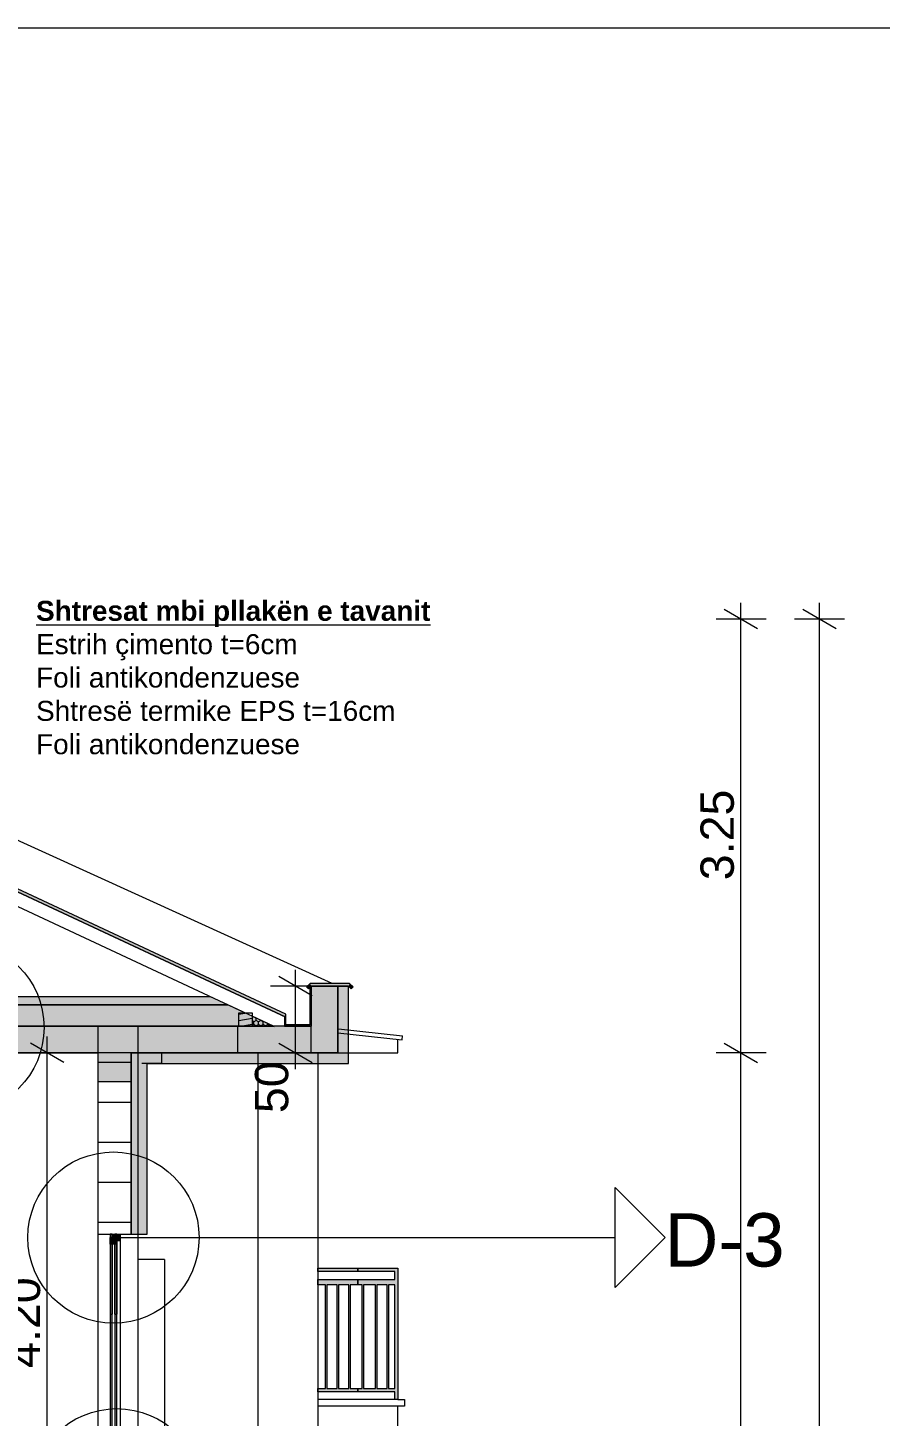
# Model space of a CAD drawing. Header units: feet. Extents: x 2814058 to 2855058, y -67651 to -38951.
# Drawn here: x 2839046 to 2845440, y -49363 to -38951 of the extents above; entities that cross this region are included whole.
import ezdxf

# ---------------------------------------------------------------- set-up
doc = ezdxf.new("R2010")
doc.units = ezdxf.units.FT
doc.header["$MEASUREMENT"] = 0
for name, color, linetype, lineweight in [('0_muret e jashtme_Pen_No__1', 7, 'Continuous', 0), ('2D Drafting - General_Pen_No__1', 7, 'Continuous', 0), ('Annotation - Text_Pen_No__1', 7, 'Continuous', 0), ('Annotation - Text_Pen_No__20', 1, 'Continuous', 0), ('Dimensioning - General_Pen_No__1', 7, 'Continuous', 0), ('Exterior walls_Pen_No__1', 7, 'Continuous', 0), ('Exterior walls_Pen_No__6', 5, 'Continuous', 0), ('Lines_Pen_No__1', 7, 'Continuous', 0), ('Lines_Pen_No__20', 1, 'Continuous', 0), ('Shell - Roof_Pen_No__1', 7, 'Continuous', 0), ('Shell - Roof_Pen_No__20', 1, 'Continuous', 0), ('Shell - Roof_Pen_No__21', 7, 'Continuous', 0), ('Structural - Bearing_Pen_No__1', 7, 'Continuous', 0)]:
    doc.layers.add(name, color=color, linetype=linetype, lineweight=lineweight)
for name, color, linetype, lineweight, true_color in [('0_muret e jashtme_Pen_No__14', 7, 'Continuous', 0, 0xbd8b17), ('Exterior walls_Pen_No__61', 7, 'Continuous', 0, 0x6a6a6a), ('Structural - Bearing_Pen_No__107', 7, 'Continuous', 0, 0xaaaaaa), ('Structural - Bearing_Pen_No__112', 7, 'Continuous', 0, 0xd5aaaa), ('Structural - Bearing_Pen_No__61', 7, 'Continuous', 0, 0x6a6a6a)]:
    doc.layers.add(name, color=color, linetype=linetype, lineweight=lineweight, true_color=true_color)
for name, color, linetype in [('Dimensioning - General', 7, 'Continuous'), ('Exterior walls', 7, 'Continuous'), ('Shell - Roof', 7, 'Continuous')]:
    doc.layers.add(name, color=color, linetype=linetype)
doc.styles.add('GENERATED_STYLE_1', font='arial.ttf')
doc.styles.add('GENERATED_STYLE_7', font='ARIALUNI.TTF')
doc.dimstyles.new('GENERATED_STYLE__1', dxfattribs={"dimtxt": 250, "dimasz": 190, "dimexe": 0.18, "dimexo": 3, "dimgap": 0.09, "dimtad": 1, "dimlfac": 0.001, "dimzin": 0, "dimdsep": 46, "dimtxsty": 'GENERATED_STYLE_1', "dimblk": 'ARROWHEAD_2', "dimblk1": 'ARROWHEAD_2', "dimblk2": 'ARROWHEAD_2', "dimcen": 0.09, "dimclrd": 7, "dimclre": 7, "dimclrt": 7, "dimadec": 0, "dimazin": 0, "dimtfac": 1, "dimtdec": 4, "dimtmove": 0, "dimatfit": 3, "dimfxl": 1, "dimtolj": 1, "dimtzin": 0, "dimarcsym": 0})
pattern_1 = [(90, (2247653.822, -76424.967), (-34.6410162, 0), [20, -40]), (90, (2247636.502, -76394.967), (-34.6410162, 0), [20, -40]), (150, (2247653.822, -76404.967), (17.320508, 30), [20, -40]), (150, (2247619.18, -76404.967), (17.320508, 30), [20, -40]), (210, (2247653.822, -76424.967), (-17.320508, 30), [20, -40]), (210, (2247619.18, -76424.967), (-17.320508, 30), [20, -40])]

# ---------------------------------------------------------------- blocks, each defined once
blk = doc.blocks.new('Wall_1', base_point=(2840972, -46367))
at = {"layer": 'Exterior walls_Pen_No__6', "linetype": 'Continuous', "lineweight": 0, "true_color": 0x97acff}
blk.add_hatch(color=161, dxfattribs=at).paths.add_polyline_path([(2840972, -46367), (2840972, -46438), (2840982, -46428), (2840982, -46367)])
at = {"layer": 'Exterior walls_Pen_No__6', "color": 5, "linetype": 'Continuous', "lineweight": 0, "flags": 128}
for points in [[(2840972, -46367), (2840972, -46438)], [(2840982, -46367), (2840972, -46367)], [(2840982, -46428), (2840982, -46367)]]:
    blk.add_lwpolyline(points, dxfattribs=at)
blk = doc.blocks.new('Wall_2', base_point=(2840972, -46438))
at = {"layer": 'Exterior walls_Pen_No__6', "linetype": 'Continuous', "lineweight": 0, "true_color": 0x97acff}
blk.add_hatch(color=161, dxfattribs=at).paths.add_polyline_path([(2840972, -46438), (2841172, -46438), (2841162, -46428), (2840982, -46428)])
at = {"layer": 'Exterior walls_Pen_No__6', "color": 5, "linetype": 'Continuous', "lineweight": 0, "flags": 128}
for points in [[(2841162, -46428), (2840982, -46428)], [(2840972, -46438), (2841172, -46438)]]:
    blk.add_lwpolyline(points, dxfattribs=at)
blk = doc.blocks.new('Wall_3', base_point=(2841172, -46438))
at = {"layer": 'Exterior walls_Pen_No__6', "linetype": 'Continuous', "lineweight": 0, "true_color": 0x97acff}
blk.add_hatch(color=161, dxfattribs=at).paths.add_polyline_path([(2841172, -46438), (2841172, -46138), (2841162, -46148), (2841162, -46428)])
at = {"layer": 'Exterior walls_Pen_No__6', "color": 5, "linetype": 'Continuous', "lineweight": 0, "flags": 128}
for points in [[(2841162, -46148), (2841162, -46428)], [(2841172, -46438), (2841172, -46138)]]:
    blk.add_lwpolyline(points, dxfattribs=at)
blk = doc.blocks.new('Wall_4', base_point=(2841172, -46138))
at = {"layer": 'Exterior walls_Pen_No__61', "linetype": 'Continuous', "lineweight": 0, "true_color": 0x6a6a6a}
blk.add_hatch(color=251, dxfattribs=at).paths.add_polyline_path([(2841172, -46138), (2841452, -46138), (2841460, -46118), (2841164, -46118)])
at = {"layer": 'Exterior walls_Pen_No__1', "color": 7, "linetype": 'Continuous', "lineweight": 0, "flags": 128}
for points in [[(2841460, -46118), (2841164, -46118)], [(2841172, -46138), (2841452, -46138)]]:
    blk.add_lwpolyline(points, dxfattribs=at)
blk = doc.blocks.new('Wall_5', base_point=(2841452, -46138))
at = {"layer": 'Exterior walls_Pen_No__61', "linetype": 'Continuous', "lineweight": 0, "true_color": 0x6a6a6a}
blk.add_hatch(color=251, dxfattribs=at).paths.add_polyline_path([(2841452, -46138), (2841472, -46158), (2841486, -46144), (2841460, -46118)])
at = {"layer": 'Exterior walls_Pen_No__1', "color": 7, "linetype": 'Continuous', "lineweight": 0, "flags": 128}
for points in [[(2841486, -46144), (2841460, -46118)], [(2841452, -46138), (2841472, -46158)], [(2841472, -46158), (2841486, -46144)]]:
    blk.add_lwpolyline(points, dxfattribs=at)
blk = doc.blocks.new('Wall_6', base_point=(2841172, -46138))
at = {"layer": 'Exterior walls_Pen_No__61', "linetype": 'Continuous', "lineweight": 0, "true_color": 0x6a6a6a}
blk.add_hatch(color=251, dxfattribs=at).paths.add_polyline_path([(2841164, -46118), (2841137, -46144), (2841152, -46158), (2841172, -46138)])
at = {"layer": 'Exterior walls_Pen_No__1', "color": 7, "linetype": 'Continuous', "lineweight": 0, "flags": 128}
for points in [[(2841164, -46118), (2841137, -46144)], [(2841137, -46144), (2841152, -46158)], [(2841152, -46158), (2841162, -46148)]]:
    blk.add_lwpolyline(points, dxfattribs=at)
blk = doc.blocks.new('*D18', base_point=(2247654, -76425))
at = {"layer": 'Dimensioning - General_Pen_No__1', "color": 7, "linetype": 'Continuous', "lineweight": 0, "transparency": 16777216}
for p, q in [((2839192, -46638), (2839192, -46516)), ((2839380, -46638), (2839005, -46638)), ((2839317, -46710), (2839067, -46566)), ((2839192, -50698), (2839192, -46638)), ((2839380, -50698), (2839005, -50698)), ((2839067, -50626), (2839317, -50770)), ((2839192, -50821), (2839192, -50698))]:
    blk.add_line(p, q, dxfattribs=at)
at = {"layer": 'Dimensioning - General_Pen_No__1', "color": 7, "lineweight": 0, "transparency": 16777216, "insert": (2839142, -49001), "char_height": 250, "attachment_point": 7, "rotation": 90, "style": 'GENERATED_STYLE_1'}
blk.add_mtext('\\A1;4.20', dxfattribs=at)
blk = doc.blocks.new('ARROWHEAD_2')
at = {"color": 0, "linetype": 'Continuous', "lineweight": 0}
for p, q in [((-0.378, -0.655), (0.378, 0.655)), ((0, 0), (-1, 0))]:
    blk.add_line(p, q, dxfattribs=at)
blk = doc.blocks.new('*D33', base_point=(2247654, -76425))
at = {"layer": 'Dimensioning - General_Pen_No__1', "color": 7, "linetype": 'Continuous', "lineweight": 0, "transparency": 16777216}
for p, q in [((2844583, -46638), (2844208, -46638)), ((2844270, -46566), (2844520, -46710)), ((2844395, -62044), (2844395, -46638)), ((2844583, -62044), (2844208, -62044)), ((2844270, -61972), (2844520, -62116)), ((2844395, -62166), (2844395, -62044))]:
    blk.add_line(p, q, dxfattribs=at)
at = {"layer": 'Dimensioning - General_Pen_No__1', "color": 7, "lineweight": 0, "transparency": 16777216, "insert": (2844345, -54768), "char_height": 250, "attachment_point": 7, "rotation": 90, "style": 'GENERATED_STYLE_1'}
blk.add_mtext('\\A1;15.40', dxfattribs=at)
blk = doc.blocks.new('*D34', base_point=(2247654, -76425))
at = {"layer": 'Dimensioning - General_Pen_No__1', "color": 7, "linetype": 'Continuous', "lineweight": 0, "transparency": 16777216}
for p, q in [((2844395, -43385), (2844395, -43263)), ((2844583, -43385), (2844208, -43385)), ((2844520, -43458), (2844270, -43313)), ((2844395, -46638), (2844395, -43385)), ((2844583, -46638), (2844208, -46638)), ((2844270, -46566), (2844520, -46710))]:
    blk.add_line(p, q, dxfattribs=at)
at = {"layer": 'Dimensioning - General_Pen_No__1', "color": 7, "lineweight": 0, "transparency": 16777216, "insert": (2844345, -45344), "char_height": 250, "attachment_point": 7, "rotation": 90, "style": 'GENERATED_STYLE_1'}
blk.add_mtext('\\A1;3.25', dxfattribs=at)
blk = doc.blocks.new('*D35', base_point=(2247654, -76425))
at = {"layer": 'Dimensioning - General_Pen_No__1', "color": 7, "linetype": 'Continuous', "lineweight": 0, "transparency": 16777216}
for p, q in [((2844984, -43385), (2844984, -43263)), ((2845171, -43385), (2844796, -43385)), ((2845109, -43458), (2844859, -43313)), ((2844984, -62044), (2844984, -43385)), ((2845171, -62044), (2844796, -62044)), ((2844859, -61972), (2845109, -62116)), ((2844984, -62166), (2844984, -62044))]:
    blk.add_line(p, q, dxfattribs=at)
at = {"layer": 'Dimensioning - General_Pen_No__1', "color": 7, "lineweight": 0, "transparency": 16777216, "insert": (2844934, -53142), "char_height": 250, "attachment_point": 7, "rotation": 90, "style": 'GENERATED_STYLE_1'}
blk.add_mtext('\\A1;18.70', dxfattribs=at)
blk = doc.blocks.new('*D40', base_point=(2247654, -76425))
at = {"layer": 'Dimensioning - General_Pen_No__1', "color": 7, "linetype": 'Continuous', "lineweight": 0, "transparency": 16777216}
for p, q in [((2841053, -46138), (2841053, -46016)), ((2841178, -46210), (2840928, -46066)), ((2841241, -46138), (2840866, -46138)), ((2841053, -46638), (2841053, -46138)), ((2841241, -46638), (2840866, -46638)), ((2840928, -46566), (2841178, -46710)), ((2841053, -46760), (2841053, -46638))]:
    blk.add_line(p, q, dxfattribs=at)
at = {"layer": 'Dimensioning - General_Pen_No__1', "color": 7, "lineweight": 0, "transparency": 16777216, "insert": (2841003, -47090), "char_height": 250, "attachment_point": 7, "rotation": 90, "style": 'GENERATED_STYLE_1'}
blk.add_mtext('\\A1;50', dxfattribs=at)
blk = doc.blocks.new('Line_2', base_point=(2839689, -48023))
at = {"layer": 'Shell - Roof_Pen_No__20', "color": 1, "linetype": 'Continuous', "lineweight": 0}
for p, q in [((2843828, -48023), (2843453, -47648)), ((2843453, -48398), (2843453, -47648)), ((2839689, -48023), (2843453, -48023)), ((2843828, -48023), (2843453, -48398))]:
    blk.add_line(p, q, dxfattribs=at)

msp = doc.modelspace()

# ---------------------------------------------------------------- hatches: boundary and pattern name
at = {"layer": '0_muret e jashtme_Pen_No__14', "linetype": 'Continuous', "lineweight": 0, "true_color": 0xbd8b17}
h = msp.add_hatch(dxfattribs=at)
h.set_pattern_fill('STYROFOAM_SM_INSULATION', color=42, style=0, pattern_type=2)
h.set_pattern_definition(pattern_1)
h.paths.add_polyline_path([(2841452.108, -46137.946), (2841372.108, -46137.946), (2841372.108, -46637.946), (2839822.108, -46637.946), (2839822.108, -47998.264), (2839942.108, -47998.264), (2839942.108, -46717.946), (2841452.108, -46717.946)])
h = msp.add_hatch(dxfattribs=at)
h.set_pattern_fill('STYROFOAM_SM_INSULATION', color=42, style=0, pattern_type=2)
h.set_pattern_definition(pattern_1)
h.paths.add_polyline_path([(2829755.716, -46437.946), (2840888.5, -46437.946), (2840545.874, -46277.946), (2830098.342, -46277.946)])
h = msp.add_hatch(dxfattribs=at)
h.set_pattern_fill('STYROFOAM_SM_INSULATION', color=42, style=0, pattern_type=2)
h.set_pattern_definition(pattern_1)
h.paths.add_polyline_path([(2840728.694, -46437.946), (2840888.5, -46437.946), (2840728.694, -46363.319)])
at = {"layer": '2D Drafting - General_Pen_No__1', "linetype": 'Continuous', "lineweight": 0}
for points in [[(2835320.241, -43727.312), (2840982.108, -46371.293), (2840982.108, -46349.219), (2835322.108, -43706.111)], [(2829822.108, -46637.946), (2830172.108, -46637.946), (2830172.108, -46852.946), (2830422.108, -46852.946), (2830422.108, -46637.946), (2834019.481, -46637.946), (2839572.108, -46637.946), (2839572.108, -46852.946), (2839822.108, -46852.946), (2839822.108, -46637.946), (2841372.108, -46637.946), (2841372.108, -46437.946), (2841372.108, -46137.946), (2841172.108, -46137.946), (2841172.108, -46437.946), (2829822.108, -46437.946)], [(2839678.75, -49644.374), (2839678.75, -47998.264), (2839663.75, -47998.264), (2839663.75, -49644.374)], [(2839663.75, -48023.264), (2839688.75, -48023.264), (2839688.75, -47998.264), (2839738.75, -47998.264), (2839738.75, -48048.264), (2839713.75, -48048.264), (2839713.75, -48073.264), (2839663.75, -48073.264)], [(2839678.75, -48598.264), (2839678.75, -48023.264), (2839663.75, -48023.264), (2839663.75, -48598.264)], [(2839698.75, -47998.264), (2839698.75, -49644.374), (2839713.75, -49644.374), (2839713.75, -47998.264)], [(2839698.75, -47998.264), (2839698.75, -48598.264), (2839713.75, -48598.264), (2839713.75, -47998.264)]]:
    msp.add_hatch(color=7, dxfattribs=at).paths.add_polyline_path(points)
at = {"layer": 'Exterior walls_Pen_No__1', "linetype": 'Continuous', "lineweight": 0}
h = msp.add_hatch(dxfattribs=at)
h.set_pattern_fill('GRID_30X30', style=0, pattern_type=2)
h.set_pattern_definition([(0, (2839822.1, -59307.63), (0, 300), []), (90, (2839822.1, -59307.63), (-300, 0), [])])
h.paths.add_polyline_path([(2839822.108, -47998.264), (2839822.108, -46637.946), (2839572.108, -46637.946), (2839572.108, -47998.264)])
at = {"layer": 'Structural - Bearing_Pen_No__107', "linetype": 'Continuous', "lineweight": 0, "true_color": 0xe9e9e9}
msp.add_hatch(color=254, dxfattribs=at).paths.add_polyline_path([(2830098.343, -46277.946), (2840545.874, -46277.946), (2840417.388, -46217.946), (2830226.828, -46217.946)])
at = {"layer": 'Structural - Bearing_Pen_No__112', "linetype": 'Continuous', "lineweight": 0, "true_color": 0xd5aaaa}
h = msp.add_hatch(dxfattribs=at)
h.set_pattern_fill('WOOD', color=9, style=0, pattern_type=2)
h.set_pattern_definition([(10, (2247653.822, -76424.967), (-7.8141678, 44.3163477), [])])
h.paths.add_polyline_path([(2840728.694, -46337.946), (2840728.694, -46437.946), (2840628.694, -46437.946), (2840628.694, -46337.946)])
at = {"layer": 'Structural - Bearing_Pen_No__61', "linetype": 'Continuous', "lineweight": 0, "true_color": 0x6a6a6a}
msp.add_hatch(color=251, dxfattribs=at).paths.add_polyline_path([(2841222.108, -48252.72), (2841522.108, -48252.72), (2841522.108, -48277.946), (2841222.108, -48277.946)])
h = msp.add_hatch(color=251, dxfattribs=at)
h.paths.add_polyline_path([(2841822.108, -48252.72), (2841822.108, -49237.946), (2841798.108, -49237.946), (2841798.108, -49180.446), (2841522.108, -49180.446), (2841522.108, -49155.446), (2841554.108, -49155.446), (2841554.108, -48377.946), (2841522.108, -48377.946), (2841522.108, -48337.946), (2841798.108, -48337.946), (2841798.108, -48277.946), (2841522.108, -48277.946), (2841522.108, -48252.72), (2841798.108, -48252.72)])
h.paths.add_polyline_path([(2841798.108, -48377.946), (2841751.608, -48377.946), (2841751.608, -49155.446), (2841798.108, -49155.446)], flags=0)
h.paths.add_polyline_path([(2841741.608, -48377.946), (2841664.108, -48377.946), (2841664.109, -49155.446), (2841741.608, -49155.446)], flags=0)
h.paths.add_polyline_path([(2841654.108, -48377.946), (2841564.108, -48377.946), (2841564.108, -49155.446), (2841654.108, -49155.446)], flags=0)
h = msp.add_hatch(color=251, dxfattribs=at)
h.paths.add_polyline_path([(2841522.108, -49180.446), (2841222.108, -49180.446), (2841222.108, -49155.446), (2841279.108, -49155.446), (2841279.108, -48377.946), (2841222.108, -48377.946), (2841222.108, -48337.946), (2841522.108, -48337.946), (2841522.108, -48377.946), (2841464.108, -48377.946), (2841464.108, -49155.446), (2841522.108, -49155.446)])
h.paths.add_polyline_path([(2841454.108, -49155.446), (2841454.108, -48377.946), (2841376.608, -48377.946), (2841376.608, -49155.446)], flags=0)
h.paths.add_polyline_path([(2841289.108, -49155.446), (2841366.608, -49155.446), (2841366.608, -48377.946), (2841289.108, -48377.946)], flags=0)

# ---------------------------------------------------------------- linework, layer by layer
at = {"layer": '0_muret e jashtme_Pen_No__1', "color": 7, "linetype": 'Continuous', "lineweight": 0, "flags": 128}
for points in [[(2841452.108, -46137.946), (2841372.108, -46137.946), (2841372.108, -46637.946), (2839822.108, -46637.946), (2839822.108, -47998.264), (2839942.108, -47998.264), (2839942.108, -46717.946), (2841452.108, -46717.946)], [(2829755.716, -46437.946), (2840888.5, -46437.946), (2840545.874, -46277.946), (2830098.342, -46277.946)], [(2840728.694, -46437.946), (2840888.5, -46437.946), (2840728.694, -46363.319)]]:
    msp.add_lwpolyline(points, close=True, dxfattribs=at)
at = {"layer": '2D Drafting - General_Pen_No__1', "color": 7, "linetype": 'Continuous', "lineweight": 0, "flags": 128}
for points in [[(2835320.241, -43727.312), (2840982.108, -46371.293), (2840982.108, -46349.219), (2835322.108, -43706.111)], [(2829822.108, -46637.946), (2830172.108, -46637.946), (2830172.108, -46852.946), (2830422.108, -46852.946), (2830422.108, -46637.946), (2834019.481, -46637.946), (2839572.108, -46637.946), (2839572.108, -46852.946), (2839822.108, -46852.946), (2839822.108, -46637.946), (2841372.108, -46637.946), (2841372.108, -46437.946), (2841372.108, -46137.946), (2841172.108, -46137.946), (2841172.108, -46437.946), (2829822.108, -46437.946)], [(2839678.75, -49644.374), (2839678.75, -47998.264), (2839663.75, -47998.264), (2839663.75, -49644.374)], [(2839663.75, -48023.264), (2839688.75, -48023.264), (2839688.75, -47998.264), (2839738.75, -47998.264), (2839738.75, -48048.264), (2839713.75, -48048.264), (2839713.75, -48073.264), (2839663.75, -48073.264)], [(2839678.75, -48598.264), (2839678.75, -48023.264), (2839663.75, -48023.264), (2839663.75, -48598.264)], [(2839698.75, -47998.264), (2839698.75, -49644.374), (2839713.75, -49644.374), (2839713.75, -47998.264)], [(2839698.75, -47998.264), (2839698.75, -48598.264), (2839713.75, -48598.264), (2839713.75, -47998.264)]]:
    msp.add_lwpolyline(points, close=True, dxfattribs=at)
at = {"layer": 'Exterior walls_Pen_No__1', "color": 7, "linetype": 'Continuous', "lineweight": 0}
for p, q in [((2839663.75, -47998.264), (2839663.75, -48444.374)), ((2839663.75, -48023.264), (2839663.75, -48598.264)), ((2839678.75, -47998.264), (2839678.75, -48444.374)), ((2839678.75, -48023.264), (2839678.75, -48598.264)), ((2839698.75, -48444.374), (2839698.75, -47998.264)), ((2839698.75, -48598.264), (2839698.75, -47998.264)), ((2839713.75, -47998.264), (2839713.75, -48598.264)), ((2839713.75, -47998.264), (2839713.75, -48444.374)), ((2839738.75, -47998.264), (2839738.75, -48598.264)), ((2839738.75, -47998.264), (2839738.75, -48444.374)), ((2839738.75, -47998.264), (2839738.75, -48748.264)), ((2839738.75, -48394.374), (2839738.75, -49948.264))]:
    msp.add_line(p, q, dxfattribs=at)
at = {"layer": 'Exterior walls_Pen_No__1', "color": 7, "linetype": 'Continuous', "lineweight": 0, "flags": 128}
msp.add_lwpolyline([(2839822.108, -47998.264), (2839822.108, -46637.946), (2839572.108, -46637.946), (2839572.108, -47998.264)], close=True, dxfattribs=at)
at = {"layer": 'Lines_Pen_No__1', "color": 7, "linetype": 'Continuous', "lineweight": 0}
msp.add_circle((2838526.032, -46447.614), 642.189, dxfattribs=at)
at = {"layer": 'Lines_Pen_No__20', "color": 1, "linetype": 'Continuous', "lineweight": 0}
for centre in [(2839688.75, -48023.264), (2839713.75, -49948.264)]:
    msp.add_circle(centre, 642.189, dxfattribs=at)
at = {"layer": 'Shell - Roof_Pen_No__1', "color": 7, "linetype": 'Continuous', "lineweight": 0}
for p, q in [((2840982.108, -46371.293), (2835320.241, -43727.312)), ((2840982.108, -46349.219), (2835322.108, -43706.111)), ((2840674.358, -46337.946), (2838124.306, -45147.121)), ((2840896.703, -46441.777), (2840728.694, -46363.319)), ((2840049.111, -46637.946), (2840049.111, -46717.946)), ((2840049.111, -46717.946), (2839901.104, -46717.946))]:
    msp.add_line(p, q, dxfattribs=at)
at = {"layer": 'Shell - Roof_Pen_No__21', "color": 7, "linetype": 'Continuous', "lineweight": 0}
for p, q in [((2814057.579, -38951.285), (2855057.579, -38951.285)), ((2841328.147, -46117.946), (2838732.108, -44936.874)), ((2841172.108, -46637.946), (2841172.108, -46137.946)), ((2841172.108, -46137.946), (2841372.108, -46137.946)), ((2841372.108, -46637.946), (2841372.108, -46137.946)), ((2839572.108, -46437.946), (2829872.108, -46437.946)), ((2839572.108, -46437.946), (2839572.108, -62042.627)), ((2840772.108, -46437.946), (2839872.108, -46437.946)), ((2839872.108, -46437.946), (2839872.108, -62042.627)), ((2840622.108, -46637.946), (2840622.108, -46437.946)), ((2840922.108, -46437.946), (2840622.108, -46437.946)), ((2840922.108, -46437.946), (2840772.108, -46437.946)), ((2841372.108, -46487.946), (2841854.142, -46541.505)), ((2841375.421, -46458.129), (2841857.455, -46511.689)), ((2841822.108, -46637.946), (2841822.108, -46537.946)), ((2841854.142, -46541.505), (2841857.455, -46511.689)), ((2839572.108, -46637.946), (2829872.108, -46637.946)), ((2840772.108, -46637.946), (2839872.108, -46637.946)), ((2840772.108, -46637.946), (2840622.108, -46637.946)), ((2840772.108, -46637.946), (2841372.108, -46637.946)), ((2840772.108, -46637.946), (2841372.108, -46637.946)), ((2840772.108, -46637.946), (2840772.108, -58737.946)), ((2841222.108, -46637.946), (2841222.108, -58237.946)), ((2841222.108, -46637.946), (2841822.108, -46637.946)), ((2840072.108, -48188.901), (2839872.108, -48188.901)), ((2840072.108, -48188.901), (2840072.108, -58237.946)), ((2841822.108, -49237.946), (2841222.108, -49237.946)), ((2841822.108, -49237.946), (2841872.108, -49237.946)), ((2841872.108, -49237.946), (2841872.108, -49287.946)), ((2841872.108, -49287.946), (2841222.108, -49287.946)), ((2841822.108, -49537.946), (2841822.108, -49287.946))]:
    msp.add_line(p, q, dxfattribs=at)
at = {"layer": 'Structural - Bearing_Pen_No__1', "color": 7, "linetype": 'Continuous', "lineweight": 0, "flags": 128}
for points in [[(2830098.343, -46277.946), (2840545.874, -46277.946), (2840417.388, -46217.946), (2830226.828, -46217.946)], [(2840728.694, -46337.946), (2840728.694, -46437.946), (2840628.694, -46437.946), (2840628.694, -46337.946)]]:
    msp.add_lwpolyline(points, close=True, dxfattribs=at)
at = {"layer": 'Structural - Bearing_Pen_No__61', "color": 251, "linetype": 'Continuous', "lineweight": 0, "true_color": 0x6a6a6a, "flags": 128}
for points in [[(2841222.108, -48252.72), (2841522.108, -48252.72), (2841522.108, -48277.946), (2841222.108, -48277.946)], [(2841822.108, -48252.72), (2841822.108, -49237.946), (2841798.108, -49237.946), (2841798.108, -49180.446), (2841522.108, -49180.446), (2841522.108, -49155.446), (2841554.108, -49155.446), (2841554.108, -48377.946), (2841522.108, -48377.946), (2841522.108, -48337.946), (2841798.108, -48337.946), (2841798.108, -48277.946), (2841522.108, -48277.946), (2841522.108, -48252.72), (2841798.108, -48252.72)], [(2841522.108, -49180.446), (2841222.108, -49180.446), (2841222.108, -49155.446), (2841279.108, -49155.446), (2841279.108, -48377.946), (2841222.108, -48377.946), (2841222.108, -48337.946), (2841522.108, -48337.946), (2841522.108, -48377.946), (2841464.108, -48377.946), (2841464.108, -49155.446), (2841522.108, -49155.446)], [(2841289.108, -49155.446), (2841366.608, -49155.446), (2841366.608, -48377.946), (2841289.108, -48377.946)], [(2841454.108, -49155.446), (2841454.108, -48377.946), (2841376.608, -48377.946), (2841376.608, -49155.446)], [(2841654.108, -48377.946), (2841564.108, -48377.946), (2841564.108, -49155.446), (2841654.108, -49155.446)], [(2841741.608, -48377.946), (2841664.108, -48377.946), (2841664.109, -49155.446), (2841741.608, -49155.446)], [(2841798.108, -48377.946), (2841751.608, -48377.946), (2841751.608, -49155.446), (2841798.108, -49155.446)]]:
    msp.add_lwpolyline(points, close=True, dxfattribs=at)

# ---------------------------------------------------------------- block references
at = {"layer": 'Exterior walls', "color": 7, "lineweight": 0}
for name, p in [('Wall_6', (2841172.108, -46137.946)), ('Wall_4', (2841172.108, -46137.946)), ('Wall_5', (2841452.108, -46137.946))]:
    msp.add_blockref(name, p, dxfattribs=at)
at = {"layer": 'Exterior walls', "color": 5, "lineweight": 0}
for name, p in [('Wall_3', (2841172.108, -46437.946)), ('Wall_1', (2840972.108, -46366.623)), ('Wall_2', (2840972.108, -46437.946))]:
    msp.add_blockref(name, p, dxfattribs=at)
at = {"layer": 'Shell - Roof', "color": 1, "linetype": 'Continuous', "lineweight": 0}
msp.add_blockref('Line_2', (2839688.75, -48023.264), dxfattribs=at)

# ---------------------------------------------------------------- texts
at = {"layer": 'Annotation - Text_Pen_No__1', "color": 7, "linetype": 'Continuous', "lineweight": 0, "insert": (2839108.1, -43699.552), "char_height": 150, "attachment_point": 4, "style": 'GENERATED_STYLE_1'}
msp.add_mtext('\\A1;\\P{\\fArial|b1|i0|c0|p34;\\LShtresat mbi pllakën e tavanit\\P}Estrih çimento t=6cm\\PFoli antikondenzuese\\PShtresë termike EPS t=16cm\\PFoli antikondenzuese\\P', dxfattribs=at)
at = {"layer": 'Annotation - Text_Pen_No__20', "color": 1, "linetype": 'Continuous', "lineweight": 0, "insert": (2844272.605, -47840.633), "char_height": 400, "attachment_point": 2, "style": 'GENERATED_STYLE_7'}
msp.add_mtext('\\A1;D-3', dxfattribs=at)

# ---------------------------------------------------------------- dimensions: what is measured, and where the dimension line sits
at = {"layer": 'Dimensioning - General', "color": 7, "linetype": 'Continuous', "lineweight": 0}
for base, p1, p2, picture, middle in [((2844395.442, -43385.49), (2841372.108, -46637.946), (2835322.108, -43385.49), '*D34', (2844220.442, -45019.584)), ((2841053.166, -46137.946), (2841491.165, -46637.946), (2841491.165, -46137.946), '*D40', (2840878.166, -46899.037))]:
    dim = msp.add_linear_dim(base=base, p1=p1, p2=p2, angle=90, dimstyle='GENERATED_STYLE__1', dxfattribs=at)
    dim.commit()
    dim.dimension.update_dxf_attribs({"geometry": picture, "text_midpoint": middle, "dimtype": 160, "text_rotation": 90})
for base, p1, p2, text, picture, middle in [((2844983.582, -43385.49), (2843845.63, -62043.751), (2835322.108, -43385.49), '18.70', '*D35', (2844808.582, -52722.048)), ((2839192.301, -46637.946), (2839572.108, -50698.264), (2839572.108, -46637.946), '4.20', '*D18', (2839017.301, -48675.971)), ((2844395.442, -46637.946), (2842272.108, -62043.751), (2841372.108, -46637.946), '15.40', '*D33', (2844220.442, -54348.276))]:
    dim = msp.add_linear_dim(base=base, p1=p1, p2=p2, angle=90, text=text, dimstyle='GENERATED_STYLE__1', dxfattribs=at)
    dim.commit()
    dim.dimension.update_dxf_attribs({"geometry": picture, "text_midpoint": middle, "dimtype": 160, "text_rotation": 90})

doc.saveas('drawing.dxf')
